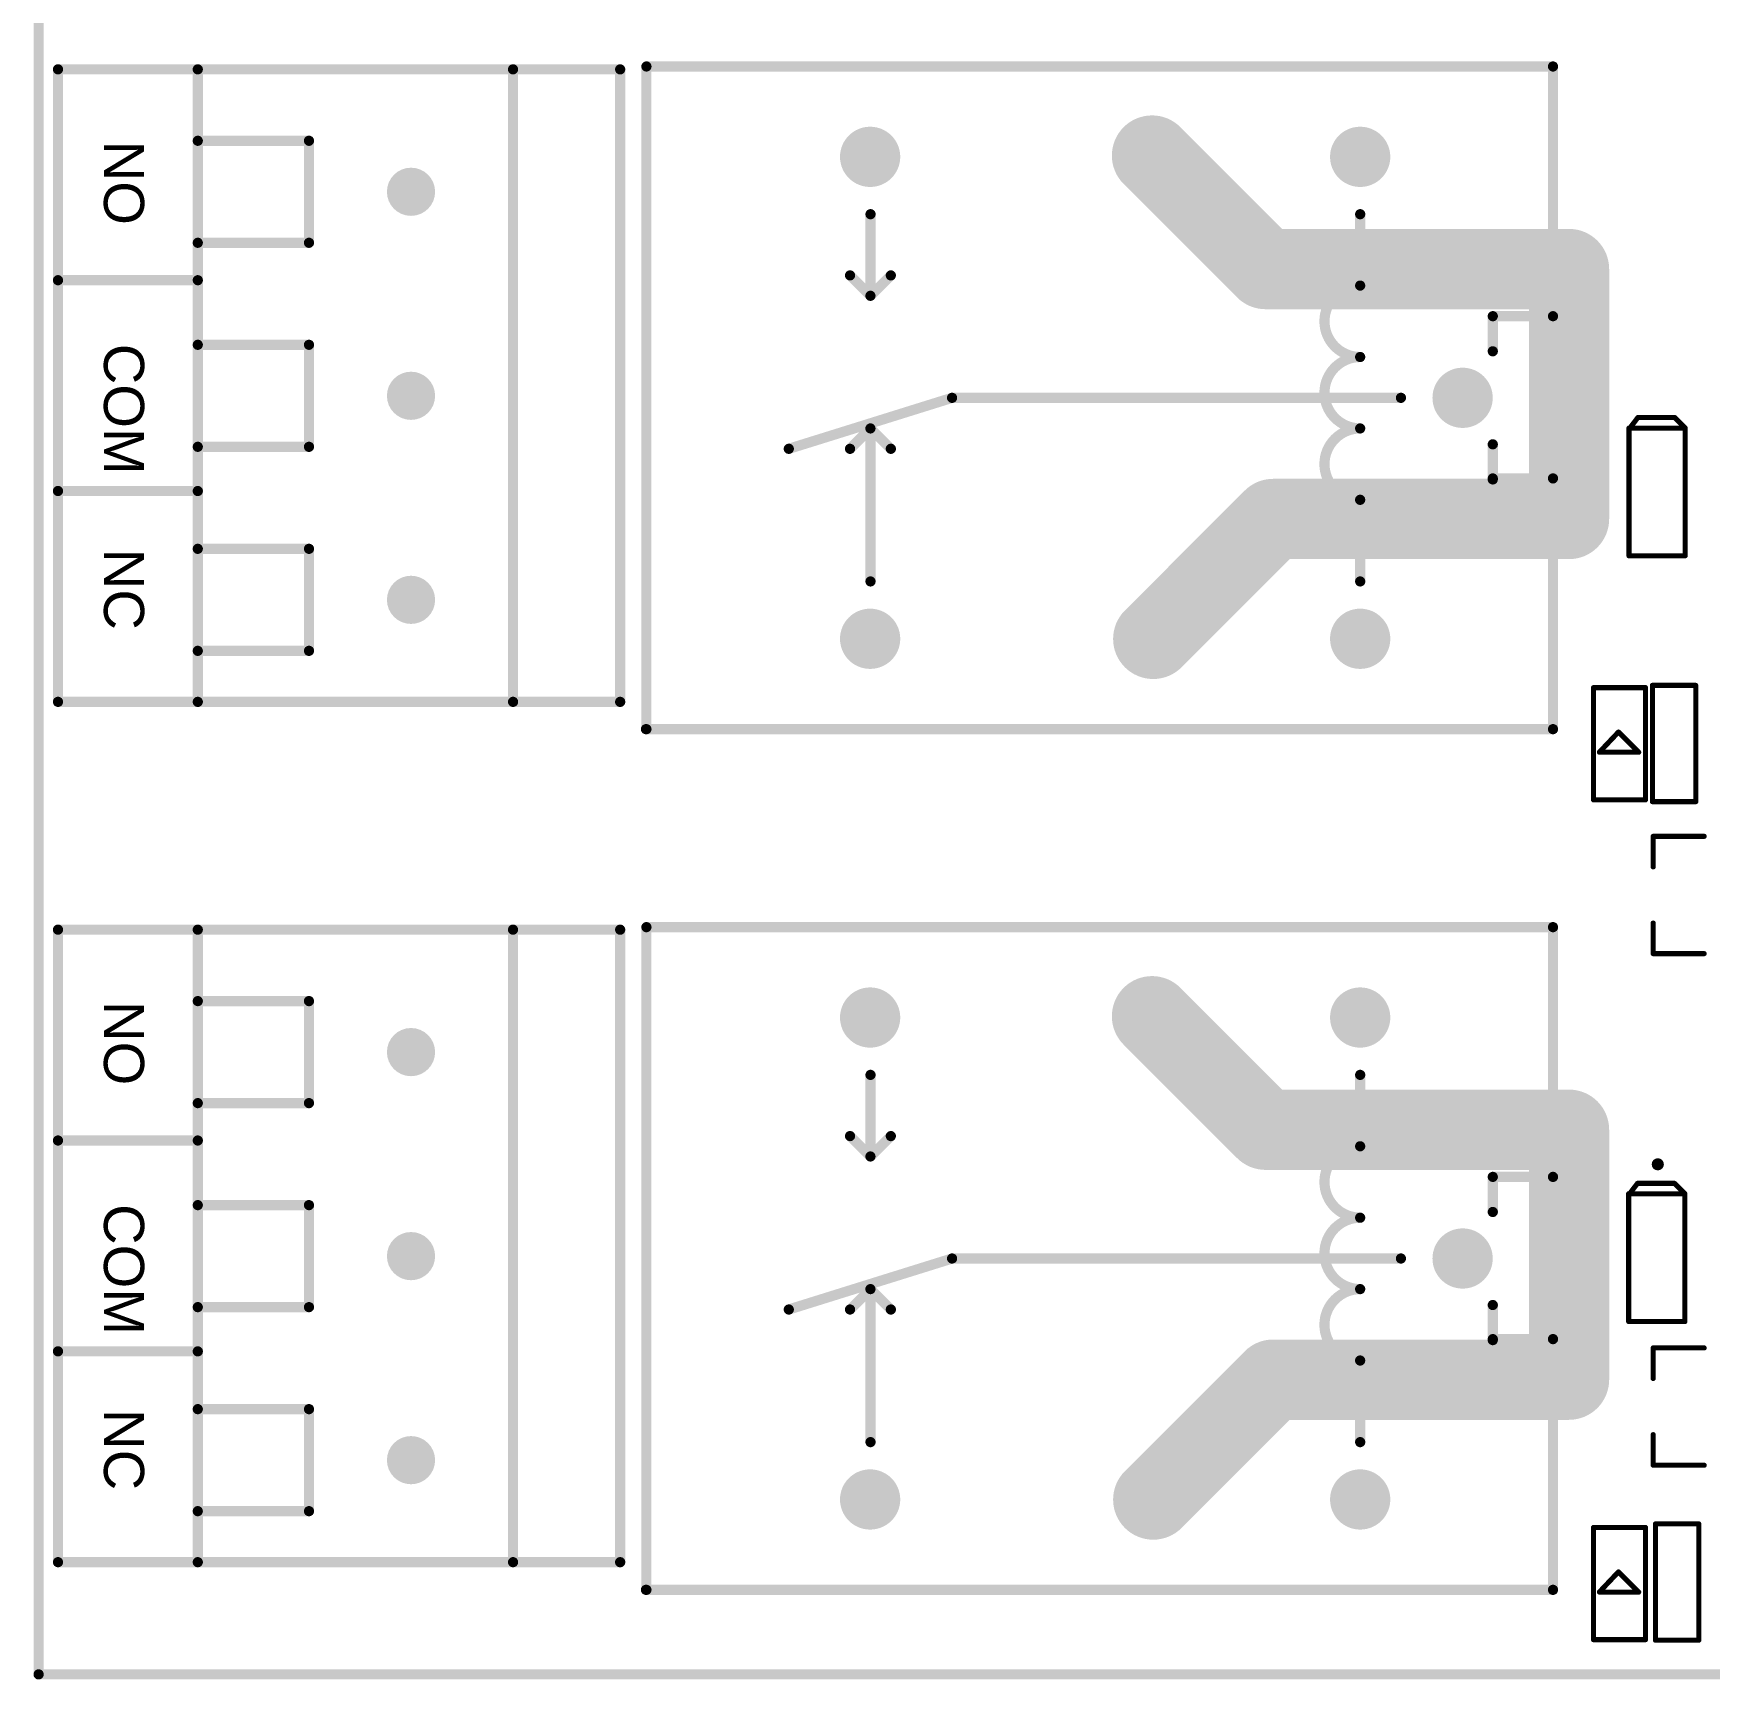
# Model space of a CAD drawing. Header units: millimetres. Extents: x -0.1 to 85.1, y -0.1 to 91.6.
# Drawn here: x -0.13 to 41.6, y -0.13 to 40.86 of the extents above; entities that cross this region are included whole.
import ezdxf

# ---------------------------------------------------------------- set-up
doc = ezdxf.new("R2010")
doc.units = ezdxf.units.MM
for name, color, linetype in [('KeepOutLayer', 6, 'Continuous'), ('PadHoleLayer', 156, 'Continuous'), ('TopOverlay', 2, 'Continuous'), ('ViaHoleLayer', 16, 'Continuous')]:
    doc.layers.add(name, color=color, linetype=linetype)
doc.styles.add('Arial', font='arial.ttf', dxfattribs={"height": 0.2})

# ---------------------------------------------------------------- blocks, each defined once
blk = doc.blocks.new('R0603_7')
at = {"layer": 'TopOverlay', "const_width": 0.127}
for points in [[(-1.435, 0.54), (1.46, 0.54)], [(-1.435, 0.54), (-1.435, -0.54)], [(1.46, 0.54), (1.46, -0.54)], [(-1.435, -0.54), (1.46, -0.54)]]:
    blk.add_lwpolyline(points, dxfattribs=at)
at = {"layer": 'TopOverlay', "const_width": 0.0635}
for points in [[(-1.467, 0.54, 1), (-1.403, 0.54, 1)], [(-1.467, 0.54, 1), (-1.403, 0.54, 1)], [(1.429, 0.54, 1), (1.492, 0.54, 1)], [(1.429, 0.54, 1), (1.492, 0.54, 1)], [(-1.467, -0.54, 1), (-1.403, -0.54, 1)], [(-1.467, -0.54, 1), (-1.403, -0.54, 1)], [(1.429, -0.54, 1), (1.492, -0.54, 1)], [(1.429, -0.54, 1), (1.492, -0.54, 1)]]:
    blk.add_lwpolyline(points, format="xyb", close=True, dxfattribs=at)
blk = doc.blocks.new('R0603_8')
at = {"layer": 'TopOverlay', "const_width": 0.127}
for points in [[(-1.435, 0.54), (1.46, 0.54)], [(-1.435, 0.54), (-1.435, -0.54)], [(1.46, 0.54), (1.46, -0.54)], [(-1.435, -0.54), (1.46, -0.54)]]:
    blk.add_lwpolyline(points, dxfattribs=at)
at = {"layer": 'TopOverlay', "const_width": 0.0635}
for points in [[(-1.467, 0.54, 1), (-1.403, 0.54, 1)], [(-1.467, 0.54, 1), (-1.403, 0.54, 1)], [(1.429, 0.54, 1), (1.492, 0.54, 1)], [(1.429, 0.54, 1), (1.492, 0.54, 1)], [(-1.467, -0.54, 1), (-1.403, -0.54, 1)], [(-1.467, -0.54, 1), (-1.403, -0.54, 1)], [(1.429, -0.54, 1), (1.492, -0.54, 1)], [(1.429, -0.54, 1), (1.492, -0.54, 1)]]:
    blk.add_lwpolyline(points, format="xyb", close=True, dxfattribs=at)
blk = doc.blocks.new('LED0603_12')
at = {"layer": 'TopOverlay', "const_width": 0.127}
for points in [[(-1.397, 0.6604), (1.397, 0.6604)], [(-1.397, 0.6604), (-1.397, -0.635)], [(-0.21209, 0.51308), (-0.21209, -0.46482)], [(-0.209804, 0.513334), (0.291465, 0.038735)], [(1.397, 0.6604), (1.397, -0.635)], [(0.291465, 0.038735), (-0.21209, -0.46482)], [(-1.397, -0.635), (1.397, -0.635)]]:
    blk.add_lwpolyline(points, dxfattribs=at)
at = {"layer": 'TopOverlay', "const_width": 0.0635}
for points in [[(-1.42875, 0.6604, 1), (-1.36525, 0.6604, 1)], [(-1.42875, 0.6604, 1), (-1.36525, 0.6604, 1)], [(-0.24384, 0.51308, 1), (-0.18034, 0.51308, 1)], [(-0.241554, 0.513334, 1), (-0.178054, 0.513334, 1)], [(1.36525, 0.6604, 1), (1.42875, 0.6604, 1)], [(1.36525, 0.6604, 1), (1.42875, 0.6604, 1)], [(0.259715, 0.038735, 1), (0.323215, 0.038735, 1)], [(0.259715, 0.038735, 1), (0.323215, 0.038735, 1)], [(-0.24384, -0.46482, 1), (-0.18034, -0.46482, 1)], [(-0.24384, -0.46482, 1), (-0.18034, -0.46482, 1)], [(-1.42875, -0.635, 1), (-1.36525, -0.635, 1)], [(-1.42875, -0.635, 1), (-1.36525, -0.635, 1)], [(1.36525, -0.635, 1), (1.42875, -0.635, 1)], [(1.36525, -0.635, 1), (1.42875, -0.635, 1)]]:
    blk.add_lwpolyline(points, format="xyb", close=True, dxfattribs=at)
blk = doc.blocks.new('LED0603_13')
at = {"layer": 'TopOverlay', "const_width": 0.127}
for points in [[(-1.397, 0.6604), (1.397, 0.6604)], [(-1.397, 0.6604), (-1.397, -0.635)], [(-0.21209, 0.51308), (-0.21209, -0.46482)], [(-0.209804, 0.513334), (0.291465, 0.038735)], [(1.397, 0.6604), (1.397, -0.635)], [(0.291465, 0.038735), (-0.21209, -0.46482)], [(-1.397, -0.635), (1.397, -0.635)]]:
    blk.add_lwpolyline(points, dxfattribs=at)
at = {"layer": 'TopOverlay', "const_width": 0.0635}
for points in [[(-1.42875, 0.6604, 1), (-1.36525, 0.6604, 1)], [(-1.42875, 0.6604, 1), (-1.36525, 0.6604, 1)], [(-0.24384, 0.51308, 1), (-0.18034, 0.51308, 1)], [(-0.241554, 0.513334, 1), (-0.178054, 0.513334, 1)], [(1.36525, 0.6604, 1), (1.42875, 0.6604, 1)], [(1.36525, 0.6604, 1), (1.42875, 0.6604, 1)], [(0.259715, 0.038735, 1), (0.323215, 0.038735, 1)], [(0.259715, 0.038735, 1), (0.323215, 0.038735, 1)], [(-0.24384, -0.46482, 1), (-0.18034, -0.46482, 1)], [(-0.24384, -0.46482, 1), (-0.18034, -0.46482, 1)], [(-1.42875, -0.635, 1), (-1.36525, -0.635, 1)], [(-1.42875, -0.635, 1), (-1.36525, -0.635, 1)], [(1.36525, -0.635, 1), (1.42875, -0.635, 1)], [(1.36525, -0.635, 1), (1.42875, -0.635, 1)]]:
    blk.add_lwpolyline(points, format="xyb", close=True, dxfattribs=at)
blk = doc.blocks.new('SOT_23_26')
at = {"layer": 'TopOverlay', "const_width": 0.127}
for points in [[(-1.4605, 1.2065), (-0.6985, 1.2065)], [(-1.4605, 1.2065), (-1.4605, -0.0635)], [(0.6985, 1.2065), (1.4605, 1.2065)], [(1.4605, 1.2065), (1.4605, -0.0635)]]:
    blk.add_lwpolyline(points, dxfattribs=at)
at = {"layer": 'TopOverlay', "const_width": 0.0635}
for points in [[(-1.49225, 1.2065, 1), (-1.42875, 1.2065, 1)], [(-1.49225, 1.2065, 1), (-1.42875, 1.2065, 1)], [(-0.73025, 1.2065, 1), (-0.66675, 1.2065, 1)], [(0.66675, 1.2065, 1), (0.73025, 1.2065, 1)], [(1.42875, 1.2065, 1), (1.49225, 1.2065, 1)], [(1.42875, 1.2065, 1), (1.49225, 1.2065, 1)], [(-1.49225, -0.0635, 1), (-1.42875, -0.0635, 1)], [(1.42875, -0.0635, 1), (1.49225, -0.0635, 1)]]:
    blk.add_lwpolyline(points, format="xyb", close=True, dxfattribs=at)
blk = doc.blocks.new('SOT_23_27')
at = {"layer": 'TopOverlay', "const_width": 0.127}
for points in [[(-1.4605, 1.2065), (-0.6985, 1.2065)], [(-1.4605, 1.2065), (-1.4605, -0.0635)], [(0.6985, 1.2065), (1.4605, 1.2065)], [(1.4605, 1.2065), (1.4605, -0.0635)]]:
    blk.add_lwpolyline(points, dxfattribs=at)
at = {"layer": 'TopOverlay', "const_width": 0.0635}
for points in [[(-1.49225, 1.2065, 1), (-1.42875, 1.2065, 1)], [(-1.49225, 1.2065, 1), (-1.42875, 1.2065, 1)], [(-0.73025, 1.2065, 1), (-0.66675, 1.2065, 1)], [(0.66675, 1.2065, 1), (0.73025, 1.2065, 1)], [(1.42875, 1.2065, 1), (1.49225, 1.2065, 1)], [(1.42875, 1.2065, 1), (1.49225, 1.2065, 1)], [(-1.49225, -0.0635, 1), (-1.42875, -0.0635, 1)], [(1.42875, -0.0635, 1), (1.49225, -0.0635, 1)]]:
    blk.add_lwpolyline(points, format="xyb", close=True, dxfattribs=at)
blk = doc.blocks.new('KF128_5_08_3P_52')
at = {"layer": 'PadHoleLayer'}
h = blk.add_hatch(color=156, dxfattribs=at)
edge = h.paths.add_edge_path()
edge.add_arc((-5.08, 0), 0.6, 0, 360)
h = blk.add_hatch(color=156, dxfattribs=at)
edge = h.paths.add_edge_path()
edge.add_arc((0, 0), 0.6, 0, 360)
h = blk.add_hatch(color=156, dxfattribs=at)
edge = h.paths.add_edge_path()
edge.add_arc((5.08, 0), 0.6, 0, 360)
at = {"layer": 'TopOverlay', "const_width": 0.254}
for points in [[(7.62, 5.207), (-8.128, 5.207)], [(-8.128, -5.3086), (-8.128, 5.207)], [(7.62, -5.3086), (7.62, 5.207)], [(7.62, 2.54), (-8.128, 2.54)], [(-3.81, -2.54), (-6.35, -2.54)], [(-6.35, -5.3086), (-6.35, -2.54)], [(-3.81, -5.3086), (-3.81, -2.54)], [(1.27, -2.54), (-1.27, -2.54)], [(-1.27, -5.3086), (-1.27, -2.54)], [(1.27, -5.3086), (1.27, -2.54)], [(3.81, -5.3086), (3.81, -2.54)], [(6.35, -2.54), (3.81, -2.54)], [(6.35, -5.3086), (6.35, -2.54)], [(7.62, -5.3086), (-8.128, -5.3086)]]:
    blk.add_lwpolyline(points, dxfattribs=at)
at = {"layer": 'TopOverlay', "const_width": 0.127}
for points in [[(-8.1915, 5.207, 1), (-8.0645, 5.207, 1)], [(-8.1915, 5.207, 1), (-8.0645, 5.207, 1)], [(7.5565, 5.207, 1), (7.6835, 5.207, 1)], [(7.5565, 5.207, 1), (7.6835, 5.207, 1)], [(-8.1915, 2.54, 1), (-8.0645, 2.54, 1)], [(7.5565, 2.54, 1), (7.6835, 2.54, 1)], [(-6.4135, -2.54, 1), (-6.2865, -2.54, 1)], [(-6.4135, -2.54, 1), (-6.2865, -2.54, 1)], [(-3.8735, -2.54, 1), (-3.7465, -2.54, 1)], [(-3.8735, -2.54, 1), (-3.7465, -2.54, 1)], [(-1.3335, -2.54, 1), (-1.2065, -2.54, 1)], [(-1.3335, -2.54, 1), (-1.2065, -2.54, 1)], [(1.2065, -2.54, 1), (1.3335, -2.54, 1)], [(1.2065, -2.54, 1), (1.3335, -2.54, 1)], [(3.7465, -2.54, 1), (3.8735, -2.54, 1)], [(3.7465, -2.54, 1), (3.8735, -2.54, 1)], [(6.2865, -2.54, 1), (6.4135, -2.54, 1)], [(6.2865, -2.54, 1), (6.4135, -2.54, 1)], [(-8.1915, -5.3086, 1), (-8.0645, -5.3086, 1)], [(-8.1915, -5.3086, 1), (-8.0645, -5.3086, 1)], [(-6.4135, -5.3086, 1), (-6.2865, -5.3086, 1)], [(-3.8735, -5.3086, 1), (-3.7465, -5.3086, 1)], [(-1.3335, -5.3086, 1), (-1.2065, -5.3086, 1)], [(1.2065, -5.3086, 1), (1.3335, -5.3086, 1)], [(3.7465, -5.3086, 1), (3.8735, -5.3086, 1)], [(6.2865, -5.3086, 1), (6.4135, -5.3086, 1)], [(7.5565, -5.3086, 1), (7.6835, -5.3086, 1)], [(7.5565, -5.3086, 1), (7.6835, -5.3086, 1)]]:
    blk.add_lwpolyline(points, format="xyb", close=True, dxfattribs=at)
blk = doc.blocks.new('KF128_5_08_3P_53')
at = {"layer": 'PadHoleLayer'}
h = blk.add_hatch(color=156, dxfattribs=at)
edge = h.paths.add_edge_path()
edge.add_arc((-5.08, 0), 0.6, 0, 360)
h = blk.add_hatch(color=156, dxfattribs=at)
edge = h.paths.add_edge_path()
edge.add_arc((0, 0), 0.6, 0, 360)
h = blk.add_hatch(color=156, dxfattribs=at)
edge = h.paths.add_edge_path()
edge.add_arc((5.08, 0), 0.6, 0, 360)
at = {"layer": 'TopOverlay', "const_width": 0.254}
for points in [[(7.62, 5.207), (-8.128, 5.207)], [(-8.128, -5.3086), (-8.128, 5.207)], [(7.62, -5.3086), (7.62, 5.207)], [(7.62, 2.54), (-8.128, 2.54)], [(-3.81, -2.54), (-6.35, -2.54)], [(-6.35, -5.3086), (-6.35, -2.54)], [(-3.81, -5.3086), (-3.81, -2.54)], [(1.27, -2.54), (-1.27, -2.54)], [(-1.27, -5.3086), (-1.27, -2.54)], [(1.27, -5.3086), (1.27, -2.54)], [(3.81, -5.3086), (3.81, -2.54)], [(6.35, -2.54), (3.81, -2.54)], [(6.35, -5.3086), (6.35, -2.54)], [(7.62, -5.3086), (-8.128, -5.3086)]]:
    blk.add_lwpolyline(points, dxfattribs=at)
at = {"layer": 'TopOverlay', "const_width": 0.127}
for points in [[(-8.1915, 5.207, 1), (-8.0645, 5.207, 1)], [(-8.1915, 5.207, 1), (-8.0645, 5.207, 1)], [(7.5565, 5.207, 1), (7.6835, 5.207, 1)], [(7.5565, 5.207, 1), (7.6835, 5.207, 1)], [(-8.1915, 2.54, 1), (-8.0645, 2.54, 1)], [(7.5565, 2.54, 1), (7.6835, 2.54, 1)], [(-6.4135, -2.54, 1), (-6.2865, -2.54, 1)], [(-6.4135, -2.54, 1), (-6.2865, -2.54, 1)], [(-3.8735, -2.54, 1), (-3.7465, -2.54, 1)], [(-3.8735, -2.54, 1), (-3.7465, -2.54, 1)], [(-1.3335, -2.54, 1), (-1.2065, -2.54, 1)], [(-1.3335, -2.54, 1), (-1.2065, -2.54, 1)], [(1.2065, -2.54, 1), (1.3335, -2.54, 1)], [(1.2065, -2.54, 1), (1.3335, -2.54, 1)], [(3.7465, -2.54, 1), (3.8735, -2.54, 1)], [(3.7465, -2.54, 1), (3.8735, -2.54, 1)], [(6.2865, -2.54, 1), (6.4135, -2.54, 1)], [(6.2865, -2.54, 1), (6.4135, -2.54, 1)], [(-8.1915, -5.3086, 1), (-8.0645, -5.3086, 1)], [(-8.1915, -5.3086, 1), (-8.0645, -5.3086, 1)], [(-6.4135, -5.3086, 1), (-6.2865, -5.3086, 1)], [(-3.8735, -5.3086, 1), (-3.7465, -5.3086, 1)], [(-1.3335, -5.3086, 1), (-1.2065, -5.3086, 1)], [(1.2065, -5.3086, 1), (1.3335, -5.3086, 1)], [(3.7465, -5.3086, 1), (3.8735, -5.3086, 1)], [(6.2865, -5.3086, 1), (6.4135, -5.3086, 1)], [(7.5565, -5.3086, 1), (7.6835, -5.3086, 1)], [(7.5565, -5.3086, 1), (7.6835, -5.3086, 1)]]:
    blk.add_lwpolyline(points, format="xyb", close=True, dxfattribs=at)
blk = doc.blocks.new('RELAY_TH_G5LE_14_XX_57')
at = {"layer": 'PadHoleLayer'}
h = blk.add_hatch(color=156, dxfattribs=at)
edge = h.paths.add_edge_path()
edge.add_arc((-4.825, 6), 0.75, 0, 360)
h = blk.add_hatch(color=156, dxfattribs=at)
edge = h.paths.add_edge_path()
edge.add_arc((7.375, 6), 0.75, 0, 360)
h = blk.add_hatch(color=156, dxfattribs=at)
edge = h.paths.add_edge_path()
edge.add_arc((-7.375, 0), 0.75, 0, 360)
h = blk.add_hatch(color=156, dxfattribs=at)
edge = h.paths.add_edge_path()
edge.add_arc((-4.825, -6), 0.75, 0, 360)
h = blk.add_hatch(color=156, dxfattribs=at)
edge = h.paths.add_edge_path()
edge.add_arc((7.375, -6), 0.75, 0, 360)
at = {"layer": 'TopOverlay', "const_width": 0.254}
for points in [[(-9.625, 8.25), (-9.625, -8.25)], [(12.955, 8.25), (-9.625, 8.25)], [(12.945, 8.25), (12.945, -8.25)], [(-4.825, 2.54), (-4.826, 4.572)], [(7.367, 0.762), (7.366, 4.572)], [(-8.127, 2.007), (-9.625, 2.007)], [(-8.127, 2.032), (-8.127, 1.158)], [(9.399, 1.27), (5.335, 0)], [(7.367, 0.762), (6.859, 1.27)], [(7.875, 1.27), (7.367, 0.762)], [(5.335, 0), (-5.841, 0)], [(-8.127, -1.158), (-8.127, -2.032)], [(-8.127, -2.032), (-9.625, -2.032)], [(7.367, -2.54), (6.859, -3.048)], [(7.367, -2.54), (7.366, -4.572)], [(7.875, -3.048), (7.367, -2.54)], [(-4.825, -2.794), (-4.826, -4.572)], [(12.945, -8.25), (-9.626, -8.25)]]:
    blk.add_lwpolyline(points, dxfattribs=at)
at = {"layer": 'TopOverlay', "const_width": 0.127}
for points in [[(-9.689, 8.25, 1), (-9.562, 8.25, 1)], [(-9.689, 8.25, 1), (-9.562, 8.25, 1)], [(12.881, 8.25, 1), (13.008, 8.25, 1)], [(12.892, 8.25, 1), (13.019, 8.25, 1)], [(-4.889, 4.572, 1), (-4.762, 4.572, 1)], [(7.302, 4.572, 1), (7.429, 4.572, 1)], [(-4.888, 2.54, 1), (-4.761, 2.54, 1)], [(-4.888, 2.54, 1), (-4.761, 2.54, 1)], [(-9.689, 2.007, 1), (-9.562, 2.007, 1)], [(-8.19, 2.032, 1), (-8.063, 2.032, 1)], [(-8.19, 2.007, 1), (-8.063, 2.007, 1)], [(-8.19, 1.158, 1), (-8.063, 1.158, 1)], [(6.796, 1.27, 1), (6.923, 1.27, 1)], [(7.812, 1.27, 1), (7.939, 1.27, 1)], [(9.336, 1.27, 1), (9.463, 1.27, 1)], [(-4.888, 0.762, 1), (-4.761, 0.762, 1)], [(-4.888, 0.762, 1), (-4.761, 0.762, 1)], [(7.304, 0.762, 1), (7.431, 0.762, 1)], [(7.304, 0.762, 1), (7.431, 0.762, 1)], [(7.304, 0.762, 1), (7.431, 0.762, 1)], [(-5.904, 0, 1), (-5.777, 0, 1)], [(5.272, 0, 1), (5.399, 0, 1)], [(5.272, 0, 1), (5.399, 0, 1)], [(-8.19, -1.158, 1), (-8.063, -1.158, 1)], [(-4.888, -1.016, 1), (-4.761, -1.016, 1)], [(-4.888, -1.016, 1), (-4.761, -1.016, 1)], [(-9.689, -2.032, 1), (-9.562, -2.032, 1)], [(-8.19, -2.032, 1), (-8.063, -2.032, 1)], [(-8.19, -2.032, 1), (-8.063, -2.032, 1)], [(7.304, -2.54, 1), (7.431, -2.54, 1)], [(7.304, -2.54, 1), (7.431, -2.54, 1)], [(7.304, -2.54, 1), (7.431, -2.54, 1)], [(-4.888, -2.794, 1), (-4.761, -2.794, 1)], [(-4.888, -2.794, 1), (-4.761, -2.794, 1)], [(6.796, -3.048, 1), (6.923, -3.048, 1)], [(7.812, -3.048, 1), (7.939, -3.048, 1)], [(-4.889, -4.572, 1), (-4.762, -4.572, 1)], [(7.302, -4.572, 1), (7.429, -4.572, 1)], [(-9.689, -8.25, 1), (-9.562, -8.25, 1)], [(-9.689, -8.25, 1), (-9.562, -8.25, 1)], [(12.881, -8.25, 1), (13.008, -8.25, 1)], [(12.881, -8.25, 1), (13.008, -8.25, 1)]]:
    blk.add_lwpolyline(points, format="xyb", close=True, dxfattribs=at)
at = {"layer": 'TopOverlay', "const_width": 0.254}
for points in [[(-4.825, 2.54, -1), (-4.825, 0.762)], [(-4.825, 0.762, -1), (-4.825, -1.016)], [(-4.825, -1.016, -1), (-4.825, -2.794)]]:
    blk.add_lwpolyline(points, format="xyb", dxfattribs=at)
blk = doc.blocks.new('RELAY_TH_G5LE_14_XX_58')
at = {"layer": 'PadHoleLayer'}
h = blk.add_hatch(color=156, dxfattribs=at)
edge = h.paths.add_edge_path()
edge.add_arc((-4.825, 6), 0.75, 0, 360)
h = blk.add_hatch(color=156, dxfattribs=at)
edge = h.paths.add_edge_path()
edge.add_arc((7.375, 6), 0.75, 0, 360)
h = blk.add_hatch(color=156, dxfattribs=at)
edge = h.paths.add_edge_path()
edge.add_arc((-7.375, 0), 0.75, 0, 360)
h = blk.add_hatch(color=156, dxfattribs=at)
edge = h.paths.add_edge_path()
edge.add_arc((-4.825, -6), 0.75, 0, 360)
h = blk.add_hatch(color=156, dxfattribs=at)
edge = h.paths.add_edge_path()
edge.add_arc((7.375, -6), 0.75, 0, 360)
at = {"layer": 'TopOverlay', "const_width": 0.254}
for points in [[(-9.625, 8.25), (-9.625, -8.25)], [(12.955, 8.25), (-9.625, 8.25)], [(12.945, 8.25), (12.945, -8.25)], [(-4.825, 2.54), (-4.826, 4.572)], [(7.367, 0.762), (7.366, 4.572)], [(-8.127, 2.007), (-9.625, 2.007)], [(-8.127, 2.032), (-8.127, 1.158)], [(9.399, 1.27), (5.335, 0)], [(7.367, 0.762), (6.859, 1.27)], [(7.875, 1.27), (7.367, 0.762)], [(5.335, 0), (-5.841, 0)], [(-8.127, -2.032), (-8.127, -1.158)], [(-8.127, -2.032), (-9.625, -2.032)], [(7.367, -2.54), (6.859, -3.048)], [(7.367, -2.54), (7.366, -4.572)], [(7.875, -3.048), (7.367, -2.54)], [(-4.825, -2.794), (-4.826, -4.572)], [(12.945, -8.25), (-9.626, -8.25)]]:
    blk.add_lwpolyline(points, dxfattribs=at)
at = {"layer": 'TopOverlay', "const_width": 0.127}
for points in [[(-9.689, 8.25, 1), (-9.562, 8.25, 1)], [(-9.689, 8.25, 1), (-9.562, 8.25, 1)], [(12.881, 8.25, 1), (13.008, 8.25, 1)], [(12.892, 8.25, 1), (13.019, 8.25, 1)], [(-4.889, 4.572, 1), (-4.762, 4.572, 1)], [(7.302, 4.572, 1), (7.429, 4.572, 1)], [(-4.888, 2.54, 1), (-4.761, 2.54, 1)], [(-4.888, 2.54, 1), (-4.761, 2.54, 1)], [(-9.689, 2.007, 1), (-9.562, 2.007, 1)], [(-8.19, 2.032, 1), (-8.063, 2.032, 1)], [(-8.19, 2.007, 1), (-8.063, 2.007, 1)], [(-8.19, 1.158, 1), (-8.063, 1.158, 1)], [(6.796, 1.27, 1), (6.923, 1.27, 1)], [(7.812, 1.27, 1), (7.939, 1.27, 1)], [(9.336, 1.27, 1), (9.463, 1.27, 1)], [(-4.888, 0.762, 1), (-4.761, 0.762, 1)], [(-4.888, 0.762, 1), (-4.761, 0.762, 1)], [(7.304, 0.762, 1), (7.431, 0.762, 1)], [(7.304, 0.762, 1), (7.431, 0.762, 1)], [(7.304, 0.762, 1), (7.431, 0.762, 1)], [(-5.904, 0, 1), (-5.777, 0, 1)], [(5.272, 0, 1), (5.399, 0, 1)], [(5.272, 0, 1), (5.399, 0, 1)], [(-8.19, -1.158, 1), (-8.063, -1.158, 1)], [(-4.888, -1.016, 1), (-4.761, -1.016, 1)], [(-4.888, -1.016, 1), (-4.761, -1.016, 1)], [(-9.689, -2.032, 1), (-9.562, -2.032, 1)], [(-8.19, -2.032, 1), (-8.063, -2.032, 1)], [(-8.19, -2.032, 1), (-8.063, -2.032, 1)], [(7.304, -2.54, 1), (7.431, -2.54, 1)], [(7.304, -2.54, 1), (7.431, -2.54, 1)], [(7.304, -2.54, 1), (7.431, -2.54, 1)], [(-4.888, -2.794, 1), (-4.761, -2.794, 1)], [(-4.888, -2.794, 1), (-4.761, -2.794, 1)], [(6.796, -3.048, 1), (6.923, -3.048, 1)], [(7.812, -3.048, 1), (7.939, -3.048, 1)], [(-4.889, -4.572, 1), (-4.762, -4.572, 1)], [(7.302, -4.572, 1), (7.429, -4.572, 1)], [(-9.689, -8.25, 1), (-9.562, -8.25, 1)], [(-9.689, -8.25, 1), (-9.562, -8.25, 1)], [(12.881, -8.25, 1), (13.008, -8.25, 1)], [(12.881, -8.25, 1), (13.008, -8.25, 1)]]:
    blk.add_lwpolyline(points, format="xyb", close=True, dxfattribs=at)
at = {"layer": 'TopOverlay', "const_width": 0.254}
for points in [[(-4.825, 2.54, -1), (-4.825, 0.762)], [(-4.825, 0.762, -1), (-4.825, -1.016)], [(-4.825, -1.016, -1), (-4.825, -2.794)]]:
    blk.add_lwpolyline(points, format="xyb", dxfattribs=at)
blk = doc.blocks.new('SOD323_64')
at = {"layer": 'TopOverlay', "const_width": 0.127}
for points in [[(-1.612, 0.691), (1.538, 0.691)], [(-1.612, 0.691), (-1.612, -0.709)], [(1.538, 0.691), (1.828, 0.471)], [(1.568, 0.693), (1.568, -0.699)], [(1.828, 0.471), (1.828, -0.449)], [(1.828, -0.449), (1.568, -0.709)], [(-1.612, -0.709), (1.568, -0.709)]]:
    blk.add_lwpolyline(points, dxfattribs=at)
at = {"layer": 'TopOverlay', "const_width": 0.0635}
for points in [[(-1.644, 0.691, 1), (-1.58, 0.691, 1)], [(-1.644, 0.691, 1), (-1.58, 0.691, 1)], [(1.506, 0.691, 1), (1.57, 0.691, 1)], [(1.506, 0.691, 1), (1.57, 0.691, 1)], [(1.536, 0.693, 1), (1.6, 0.693, 1)], [(1.796, 0.471, 1), (1.86, 0.471, 1)], [(1.796, 0.471, 1), (1.86, 0.471, 1)], [(1.796, -0.449, 1), (1.86, -0.449, 1)], [(1.796, -0.449, 1), (1.86, -0.449, 1)], [(-1.644, -0.709, 1), (-1.58, -0.709, 1)], [(-1.644, -0.709, 1), (-1.58, -0.709, 1)], [(1.536, -0.699, 1), (1.6, -0.699, 1)], [(1.536, -0.709, 1), (1.6, -0.709, 1)], [(1.536, -0.709, 1), (1.6, -0.709, 1)]]:
    blk.add_lwpolyline(points, format="xyb", close=True, dxfattribs=at)
blk = doc.blocks.new('SOD323_65')
at = {"layer": 'TopOverlay', "const_width": 0.127}
for points in [[(-1.612, 0.691), (1.538, 0.691)], [(-1.612, 0.691), (-1.612, -0.709)], [(1.538, 0.691), (1.828, 0.471)], [(1.568, 0.693), (1.568, -0.699)], [(1.828, 0.471), (1.828, -0.449)], [(1.828, -0.449), (1.568, -0.709)], [(-1.612, -0.709), (1.568, -0.709)]]:
    blk.add_lwpolyline(points, dxfattribs=at)
at = {"layer": 'TopOverlay', "const_width": 0.0635}
for points in [[(-1.644, 0.691, 1), (-1.58, 0.691, 1)], [(-1.644, 0.691, 1), (-1.58, 0.691, 1)], [(1.506, 0.691, 1), (1.57, 0.691, 1)], [(1.506, 0.691, 1), (1.57, 0.691, 1)], [(1.536, 0.693, 1), (1.6, 0.693, 1)], [(1.796, 0.471, 1), (1.86, 0.471, 1)], [(1.796, 0.471, 1), (1.86, 0.471, 1)], [(1.796, -0.449, 1), (1.86, -0.449, 1)], [(1.796, -0.449, 1), (1.86, -0.449, 1)], [(-1.644, -0.709, 1), (-1.58, -0.709, 1)], [(-1.644, -0.709, 1), (-1.58, -0.709, 1)], [(1.536, -0.699, 1), (1.6, -0.699, 1)], [(1.536, -0.709, 1), (1.6, -0.709, 1)], [(1.536, -0.709, 1), (1.6, -0.709, 1)]]:
    blk.add_lwpolyline(points, format="xyb", close=True, dxfattribs=at)

msp = doc.modelspace()

# ---------------------------------------------------------------- hatches: boundary and pattern name
at = {"layer": 'ViaHoleLayer'}
h = msp.add_hatch(color=16, dxfattribs=at)
edge = h.paths.add_edge_path()
edge.add_arc((40.31, 12.7), 0.152, 0, 360)

# ---------------------------------------------------------------- linework, layer by layer
at = {"layer": 'KeepOutLayer'}
for points, const_width in [([(0, 0), (0, 85)], 0.254), ([(27.719, 37.817), (30.545, 34.991)], 2), ([(30.545, 34.991), (38.1, 34.991)], 2), ([(38.1, 28.768), (38.1, 34.991)], 2), ([(27.75, 25.783), (30.734, 28.768)], 2), ([(30.734, 28.768), (38.1, 28.768)], 2), ([(27.719, 16.387), (30.545, 13.561)], 2), ([(30.545, 13.561), (38.1, 13.561)], 2), ([(38.1, 7.338), (38.1, 13.561)], 2), ([(27.75, 4.353), (30.734, 7.338)], 2), ([(30.734, 7.338), (38.1, 7.338)], 2), ([(0, 0), (85, 0)], 0.254)]:
    msp.add_lwpolyline(points, dxfattribs=dict(at, const_width=const_width))
for points, const_width in [([(27.219, 37.817, 1), (28.219, 37.817, 1)], 1), ([(30.045, 34.991, 1), (31.045, 34.991, 1)], 1), ([(30.045, 34.991, 1), (31.045, 34.991, 1)], 1), ([(37.6, 34.991, 1), (38.6, 34.991, 1)], 1), ([(37.6, 34.991, 1), (38.6, 34.991, 1)], 1), ([(30.234, 28.768, 1), (31.234, 28.768, 1)], 1), ([(30.234, 28.768, 1), (31.234, 28.768, 1)], 1), ([(37.6, 28.768, 1), (38.6, 28.768, 1)], 1), ([(37.6, 28.768, 1), (38.6, 28.768, 1)], 1), ([(27.25, 25.783, 1), (28.249, 25.783, 1)], 1), ([(27.219, 16.387, 1), (28.219, 16.387, 1)], 1), ([(30.045, 13.561, 1), (31.045, 13.561, 1)], 1), ([(30.045, 13.561, 1), (31.045, 13.561, 1)], 1), ([(37.6, 13.561, 1), (38.6, 13.561, 1)], 1), ([(37.6, 13.561, 1), (38.6, 13.561, 1)], 1), ([(30.234, 7.338, 1), (31.234, 7.338, 1)], 1), ([(30.234, 7.338, 1), (31.234, 7.338, 1)], 1), ([(37.6, 7.338, 1), (38.6, 7.338, 1)], 1), ([(37.6, 7.338, 1), (38.6, 7.338, 1)], 1), ([(27.25, 4.353, 1), (28.249, 4.353, 1)], 1), ([(-0.064, 0, 1), (0.064, 0, 1)], 0.127), ([(-0.064, 0, 1), (0.064, 0, 1)], 0.127)]:
    msp.add_lwpolyline(points, format="xyb", close=True, dxfattribs=dict(at, const_width=const_width))
at = {"layer": 'TopOverlay', "const_width": 0.254}
for points in [[(0.483, 39.963), (3.962, 39.963)], [(0.483, 24.215), (0.483, 39.963)], [(0.483, 34.713), (3.962, 34.713)], [(0.483, 29.464), (3.962, 29.464)], [(0.483, 24.215), (3.962, 24.215)], [(0.483, 18.542), (3.962, 18.542)], [(0.483, 2.794), (0.483, 18.542)], [(0.483, 13.293), (3.962, 13.293)], [(0.483, 8.043), (3.962, 8.043)], [(0.483, 2.794), (3.962, 2.794)]]:
    msp.add_lwpolyline(points, dxfattribs=at)
at = {"layer": 'TopOverlay', "const_width": 0.127}
for points in [[(0.419, 39.963, 1), (0.546, 39.963, 1)], [(0.419, 39.963, 1), (0.546, 39.963, 1)], [(3.899, 39.963, 1), (4.026, 39.963, 1)], [(0.419, 34.713, 1), (0.546, 34.713, 1)], [(3.899, 34.713, 1), (4.026, 34.713, 1)], [(0.419, 29.464, 1), (0.546, 29.464, 1)], [(3.899, 29.464, 1), (4.026, 29.464, 1)], [(0.419, 24.215, 1), (0.546, 24.215, 1)], [(0.419, 24.215, 1), (0.546, 24.215, 1)], [(3.899, 24.215, 1), (4.026, 24.215, 1)], [(0.419, 18.542, 1), (0.546, 18.542, 1)], [(0.419, 18.542, 1), (0.546, 18.542, 1)], [(3.899, 18.542, 1), (4.026, 18.542, 1)], [(0.419, 13.293, 1), (0.546, 13.293, 1)], [(3.899, 13.293, 1), (4.026, 13.293, 1)], [(0.419, 8.043, 1), (0.546, 8.043, 1)], [(3.899, 8.043, 1), (4.026, 8.043, 1)], [(0.419, 2.794, 1), (0.546, 2.794, 1)], [(0.419, 2.794, 1), (0.546, 2.794, 1)], [(3.899, 2.794, 1), (4.026, 2.794, 1)]]:
    msp.add_lwpolyline(points, format="xyb", close=True, dxfattribs=at)

# ---------------------------------------------------------------- block references
for name, p, rotation in [('KF128_5_08_3P_53', (9.271, 31.835), 270), ('RELAY_TH_G5LE_14_XX_58', (28.076, 31.785), 180), ('SOD323_65', (40.284, 29.464), 90), ('LED0603_12', (39.37, 23.172), 90), ('R0603_7', (40.716, 23.165), 90), ('SOT_23_27', (41.402, 19.406), 90), ('KF128_5_08_3P_52', (9.271, 10.414), 270), ('RELAY_TH_G5LE_14_XX_57', (28.076, 10.355), 180), ('SOD323_64', (40.276, 10.398), 90), ('SOT_23_26', (41.402, 6.668), 90), ('R0603_8', (40.792, 2.286), 90), ('LED0603_13', (39.37, 2.261), 90)]:
    msp.add_blockref(name, p, dxfattribs=dict(rotation=rotation))

# ---------------------------------------------------------------- texts
at = {"layer": 'TopOverlay', "style": 'Arial'}
for s, p in [('NO', (1.626, 38.185)), ('COM', (1.626, 33.13)), ('NC', (1.626, 28.025)), ('NO', (1.626, 16.764)), ('COM', (1.626, 11.709)), ('NC', (1.626, 6.604))]:
    msp.add_text(s, height=1, rotation=270, dxfattribs=at).set_placement(p)

doc.saveas('drawing.dxf')
